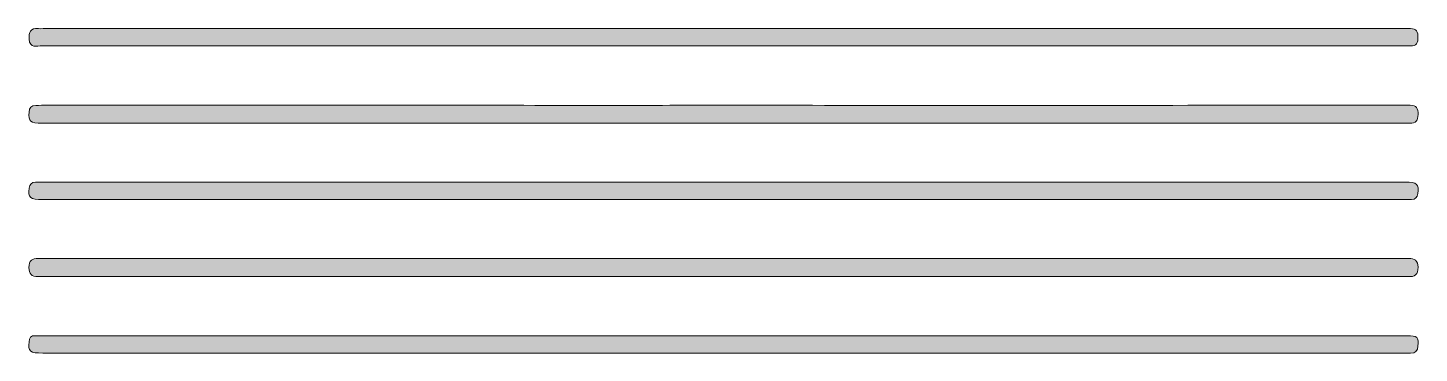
# Model space of a CAD drawing. Header units: inches. Extents: x 3.1 to 96.9, y -60.8 to -38.9.
import ezdxf

# ---------------------------------------------------------------- set-up
doc = ezdxf.new("R2010")
doc.units = ezdxf.units.IN
doc.header["$MEASUREMENT"] = 0
doc.layers.add('Layer 1', color=7, linetype='Continuous')

# ---------------------------------------------------------------- blocks, each defined once
blk = doc.blocks.new('block 2')
at = {"layer": 'Layer 1', "true_color": 0x231f20}
h = blk.add_hatch(color=250, dxfattribs=at)
edge = h.paths.add_edge_path()
edge.add_spline(control_points=[(49.998, -40.113), (34.686, -40.113), (19.374, -40.114), (4.062, -40.106), (3.72, -40.106), (3.237, -40.294), (3.192, -39.657), (3.159, -39.198), (3.268, -38.895), (3.815, -38.944), (4.036, -38.963), (4.261, -38.944), (4.483, -38.944), (21.889, -38.947), (39.292, -38.951), (56.696, -38.951), (69.693, -38.951), (82.69, -38.947), (95.686, -38.944), (95.889, -38.944), (96.093, -38.956), (96.296, -38.948), (96.716, -38.931), (96.803, -39.181), (96.803, -39.532), (96.803, -39.882), (96.722, -40.139), (96.297, -40.112), (96.176, -40.103), (96.053, -40.113), (95.931, -40.113), (83.544, -40.114), (71.156, -40.114), (58.769, -40.115), (55.845, -40.115), (52.92, -40.115), (49.998, -40.115), (49.998, -40.114), (49.998, -40.114), (49.998, -40.113)], knot_values=[0, 0, 0, 0, 1, 1, 1, 2, 2, 2, 3, 3, 3, 4, 4, 4, 5, 5, 5, 6, 6, 6, 7, 7, 7, 8, 8, 8, 9, 9, 9, 10, 10, 10, 11, 11, 11, 12, 12, 12, 13, 13, 13, 13], degree=3, periodic=1)
h = blk.add_hatch(color=250, dxfattribs=at)
edge = h.paths.add_edge_path()
edge.add_spline(control_points=[(49.946, -45.324), (34.657, -45.324), (19.367, -45.324), (4.077, -45.324), (3.246, -45.324), (3.145, -45.224), (3.185, -44.571), (3.204, -44.26), (3.343, -44.134), (3.634, -44.126), (3.897, -44.117), (4.16, -44.098), (4.424, -44.098), (13.176, -44.098), (21.927, -44.094), (30.679, -44.099), (34.591, -44.102), (38.503, -44.132), (42.415, -44.135), (45.049, -44.135), (47.683, -44.094), (50.317, -44.097), (54.633, -44.1), (58.949, -44.138), (63.265, -44.135), (73.943, -44.131), (84.621, -44.111), (95.298, -44.098), (95.623, -44.098), (95.948, -44.119), (96.272, -44.114), (96.704, -44.108), (96.818, -44.334), (96.81, -44.73), (96.801, -45.128), (96.672, -45.349), (96.242, -45.324), (96.04, -45.312), (95.836, -45.324), (95.633, -45.324), (80.404, -45.324), (65.176, -45.324), (49.946, -45.324)], knot_values=[0, 0, 0, 0, 1, 1, 1, 2, 2, 2, 3, 3, 3, 4, 4, 4, 5, 5, 5, 6, 6, 6, 7, 7, 7, 8, 8, 8, 9, 9, 9, 10, 10, 10, 11, 11, 11, 12, 12, 12, 13, 13, 13, 14, 14, 14, 14], degree=3, periodic=1)
h = blk.add_hatch(color=250, dxfattribs=at)
edge = h.paths.add_edge_path()
edge.add_spline(control_points=[(49.992, -49.294), (65.305, -49.294), (80.617, -49.294), (95.931, -49.294), (96.734, -49.294), (96.884, -49.436), (96.796, -50.059), (96.758, -50.326), (96.636, -50.462), (96.362, -50.458), (96.201, -50.456), (96.038, -50.463), (95.875, -50.463), (65.29, -50.463), (34.707, -50.463), (4.121, -50.463), (3.254, -50.463), (3.104, -50.332), (3.194, -49.699), (3.232, -49.431), (3.356, -49.296), (3.629, -49.299), (3.832, -49.3), (4.034, -49.294), (4.237, -49.294), (19.489, -49.294), (34.74, -49.294), (49.992, -49.294)], knot_values=[0, 0, 0, 0, 1, 1, 1, 2, 2, 2, 3, 3, 3, 4, 4, 4, 5, 5, 5, 6, 6, 6, 7, 7, 7, 8, 8, 8, 9, 9, 9, 9], degree=3, periodic=1)
h = blk.add_hatch(color=250, dxfattribs=at)
edge = h.paths.add_edge_path()
edge.add_spline(control_points=[(49.992, -54.436), (65.202, -54.436), (80.411, -54.436), (95.62, -54.436), (95.803, -54.436), (95.986, -54.445), (96.168, -54.436), (96.589, -54.416), (96.799, -54.576), (96.809, -55.032), (96.82, -55.525), (96.587, -55.684), (96.142, -55.661), (95.981, -55.652), (95.818, -55.661), (95.655, -55.661), (65.217, -55.661), (34.779, -55.661), (4.34, -55.661), (4.158, -55.661), (3.974, -55.652), (3.792, -55.66), (3.354, -55.678), (3.179, -55.48), (3.182, -55.037), (3.186, -54.583), (3.393, -54.416), (3.817, -54.436), (4, -54.445), (4.183, -54.436), (4.366, -54.436), (19.575, -54.436), (34.784, -54.436), (49.992, -54.436)], knot_values=[0, 0, 0, 0, 1, 1, 1, 2, 2, 2, 3, 3, 3, 4, 4, 4, 5, 5, 5, 6, 6, 6, 7, 7, 7, 8, 8, 8, 9, 9, 9, 10, 10, 10, 11, 11, 11, 11], degree=3, periodic=1)
h = blk.add_hatch(color=250, dxfattribs=at)
edge = h.paths.add_edge_path()
edge.add_spline(control_points=[(50.021, -59.643), (65.374, -59.643), (80.727, -59.643), (96.081, -59.643), (96.765, -59.643), (96.848, -59.736), (96.803, -60.342), (96.78, -60.674), (96.626, -60.818), (96.303, -60.808), (96.162, -60.805), (96.019, -60.811), (95.878, -60.811), (65.292, -60.811), (34.709, -60.811), (4.124, -60.811), (3.243, -60.811), (3.124, -60.708), (3.188, -60.047), (3.213, -59.782), (3.304, -59.624), (3.596, -59.641), (3.717, -59.648), (3.839, -59.643), (3.961, -59.643), (19.315, -59.643), (34.668, -59.643), (50.021, -59.643)], knot_values=[0, 0, 0, 0, 1, 1, 1, 2, 2, 2, 3, 3, 3, 4, 4, 4, 5, 5, 5, 6, 6, 6, 7, 7, 7, 8, 8, 8, 9, 9, 9, 9], degree=3, periodic=1)
at = {"layer": 'Layer 1', "lineweight": 0}
for points, knots in [([(49.998, -40.113), (34.686, -40.113), (19.374, -40.114), (4.062, -40.106), (3.72, -40.106), (3.237, -40.294), (3.192, -39.657), (3.159, -39.198), (3.268, -38.895), (3.815, -38.944), (4.036, -38.963), (4.261, -38.944), (4.483, -38.944), (21.889, -38.947), (39.292, -38.951), (56.696, -38.951), (69.693, -38.951), (82.69, -38.947), (95.686, -38.944), (95.889, -38.944), (96.093, -38.956), (96.296, -38.948), (96.716, -38.931), (96.803, -39.181), (96.803, -39.532), (96.803, -39.882), (96.722, -40.139), (96.297, -40.112), (96.176, -40.103), (96.053, -40.113), (95.931, -40.113), (83.544, -40.114), (71.156, -40.114), (58.769, -40.115), (55.845, -40.115), (52.92, -40.115), (49.998, -40.115), (49.998, -40.114), (49.998, -40.114), (49.998, -40.113)], [0, 0, 0, 0, 1, 1, 1, 2, 2, 2, 3, 3, 3, 4, 4, 4, 5, 5, 5, 6, 6, 6, 7, 7, 7, 8, 8, 8, 9, 9, 9, 10, 10, 10, 11, 11, 11, 12, 12, 12, 13, 13, 13, 13]), ([(49.946, -45.324), (34.657, -45.324), (19.367, -45.324), (4.077, -45.324), (3.246, -45.324), (3.145, -45.224), (3.185, -44.571), (3.204, -44.26), (3.343, -44.134), (3.634, -44.126), (3.897, -44.117), (4.16, -44.098), (4.424, -44.098), (13.176, -44.098), (21.927, -44.094), (30.679, -44.099), (34.591, -44.102), (38.503, -44.132), (42.415, -44.135), (45.049, -44.135), (47.683, -44.094), (50.317, -44.097), (54.633, -44.1), (58.949, -44.138), (63.265, -44.135), (73.943, -44.131), (84.621, -44.111), (95.298, -44.098), (95.623, -44.098), (95.948, -44.119), (96.272, -44.114), (96.704, -44.108), (96.818, -44.334), (96.81, -44.73), (96.801, -45.128), (96.672, -45.349), (96.242, -45.324), (96.04, -45.312), (95.836, -45.324), (95.633, -45.324), (80.404, -45.324), (65.176, -45.324), (49.946, -45.324)], [0, 0, 0, 0, 1, 1, 1, 2, 2, 2, 3, 3, 3, 4, 4, 4, 5, 5, 5, 6, 6, 6, 7, 7, 7, 8, 8, 8, 9, 9, 9, 10, 10, 10, 11, 11, 11, 12, 12, 12, 13, 13, 13, 14, 14, 14, 14]), ([(49.992, -49.294), (65.305, -49.294), (80.617, -49.294), (95.931, -49.294), (96.734, -49.294), (96.884, -49.436), (96.796, -50.059), (96.758, -50.326), (96.636, -50.462), (96.362, -50.458), (96.201, -50.456), (96.038, -50.463), (95.875, -50.463), (65.29, -50.463), (34.707, -50.463), (4.121, -50.463), (3.254, -50.463), (3.104, -50.332), (3.194, -49.699), (3.232, -49.431), (3.356, -49.296), (3.629, -49.299), (3.832, -49.3), (4.034, -49.294), (4.237, -49.294), (19.489, -49.294), (34.74, -49.294), (49.992, -49.294)], [0, 0, 0, 0, 1, 1, 1, 2, 2, 2, 3, 3, 3, 4, 4, 4, 5, 5, 5, 6, 6, 6, 7, 7, 7, 8, 8, 8, 9, 9, 9, 9]), ([(49.992, -54.436), (65.202, -54.436), (80.411, -54.436), (95.62, -54.436), (95.803, -54.436), (95.986, -54.445), (96.168, -54.436), (96.589, -54.416), (96.799, -54.576), (96.809, -55.032), (96.82, -55.525), (96.587, -55.684), (96.142, -55.661), (95.981, -55.652), (95.818, -55.661), (95.655, -55.661), (65.217, -55.661), (34.779, -55.661), (4.34, -55.661), (4.158, -55.661), (3.974, -55.652), (3.792, -55.66), (3.354, -55.678), (3.179, -55.48), (3.182, -55.037), (3.186, -54.583), (3.393, -54.416), (3.817, -54.436), (4, -54.445), (4.183, -54.436), (4.366, -54.436), (19.575, -54.436), (34.784, -54.436), (49.992, -54.436)], [0, 0, 0, 0, 1, 1, 1, 2, 2, 2, 3, 3, 3, 4, 4, 4, 5, 5, 5, 6, 6, 6, 7, 7, 7, 8, 8, 8, 9, 9, 9, 10, 10, 10, 11, 11, 11, 11]), ([(50.021, -59.643), (65.374, -59.643), (80.727, -59.643), (96.081, -59.643), (96.765, -59.643), (96.848, -59.736), (96.803, -60.342), (96.78, -60.674), (96.626, -60.818), (96.303, -60.808), (96.162, -60.805), (96.019, -60.811), (95.878, -60.811), (65.292, -60.811), (34.709, -60.811), (4.124, -60.811), (3.243, -60.811), (3.124, -60.708), (3.188, -60.047), (3.213, -59.782), (3.304, -59.624), (3.596, -59.641), (3.717, -59.648), (3.839, -59.643), (3.961, -59.643), (19.315, -59.643), (34.668, -59.643), (50.021, -59.643)], [0, 0, 0, 0, 1, 1, 1, 2, 2, 2, 3, 3, 3, 4, 4, 4, 5, 5, 5, 6, 6, 6, 7, 7, 7, 8, 8, 8, 9, 9, 9, 9])]:
    blk.add_open_spline(points, degree=3, knots=knots, dxfattribs=at)

msp = doc.modelspace()

# ---------------------------------------------------------------- block references
at = {"layer": 'Layer 1'}
msp.add_blockref('block 2', (0, 0), dxfattribs=at)

doc.saveas('drawing.dxf')
